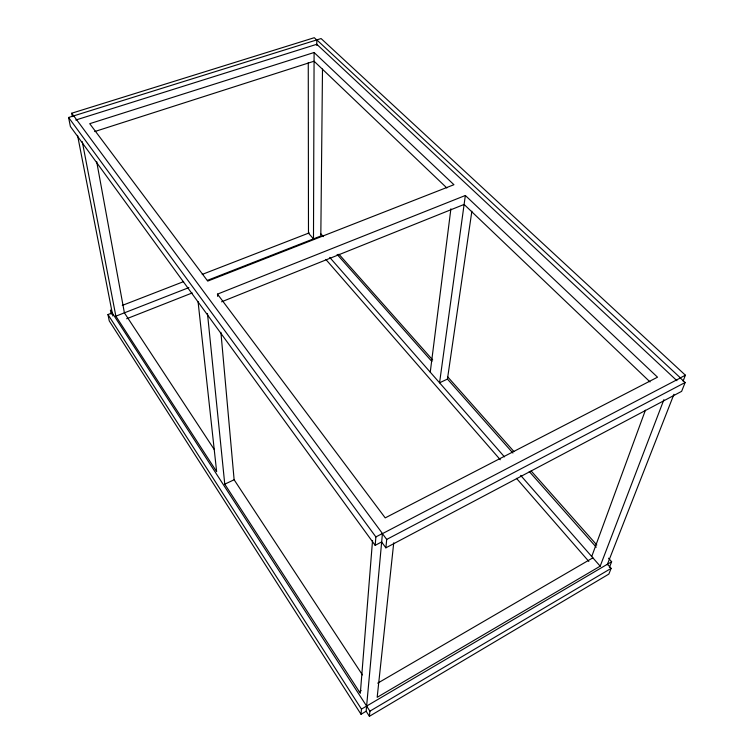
<?xml version="1.0" encoding="UTF-8"?>
<svg xmlns="http://www.w3.org/2000/svg" width="754" height="754" viewBox="0 0 754 754"><rect width="100%" height="100%" fill="white"/><g stroke="black" fill="none" stroke-linecap="round" stroke-linejoin="round"><path stroke-width="1.13" d="M314.098 52.507L453.936 184.711L207.718 281.101L89.717 123.684L314.098 52.507L313.485 238.877L308.48 233.156L308.263 62.714M316.784 45.513L316.821 39.896L680.372 377.839L685.414 375.209L321.091 38.558L68.586 117.473L70.386 126.493L375.172 545.34L381.665 541.928M322.495 69.057L320.818 236.002L207.463 280.347M372.533 540.561L360.327 693.294L224.767 484.172L207.482 313.56M73.741 115.862L382.438 533.502L366.142 711.248L361.025 714.274L361.458 709.128L107.982 314.541L112.233 312.882M375.172 545.34L375.878 536.933L68.586 117.473M607.46 564.199L611.126 568.365L608.855 574.077L369.403 716.3L369.903 711.163L110.404 310.064L111.234 314.277M385.878 547.828L386.698 539.43L382.429 533.653L680.315 377.999L685.15 382.495L681.625 391.354L385.878 547.828L381.656 542.069M393.739 542.814L377.17 697.318L600.184 566.169L663.906 399.648M430.251 372.174L450.892 208.82M217.68 296.379L217.482 294.126L465.341 195.493L439.563 382.796L447.442 379.073L471.863 211.205M591.73 556.509L645.415 410.185M607.224 564.784L673.925 394.314M609.373 567.47L611.645 561.73L608.516 558.205M683.077 381.119L685.414 375.209M369.903 711.163L611.126 568.365M361.458 709.128L611.645 561.73M359.29 691.691L361.157 690.607M377.697 683.171L592.889 557.837M386.698 539.43L685.15 382.495M375.878 536.933L382.438 533.502M224.767 484.172L234.126 479.751L220.913 332.373M221.572 301.817L464.115 204.438L650.042 381.929M126.653 318.763L192.204 292.957M82.29 141.677L115.862 316.171L188.886 287.613M122.271 305.427L183.608 281.619M202.232 274.399L309.263 232.882M94.712 131.554L314.069 61.215L446.849 187.963M75.749 120.037L316.793 44.279L676.913 380.685M72.365 116.606L71.705 113.232L314.286 37.7L316.821 40.047M465.341 195.493L657.516 377.188L385.219 517.875L217.482 294.126M320.968 233.966L323.315 236.605M338.942 254.23L432.702 359.96M447.556 376.698L513.974 451.599M531.165 470.977L596.8 544.991M337.132 254.428L431.891 361.496M447.442 379.073L512.89 453.022M529.251 471.504L596.254 547.216M329.724 257.406L504.445 456.867M520.665 475.388L600.184 566.169M325.832 259.423L500.298 459.752M516.462 478.319L588.836 561.419M71.705 113.232L73.769 116.031M214.306 449.601L124.391 312.835L96.653 161.516M234.126 479.751L362.457 674.943M115.862 316.171L216.643 471.646L198.057 301.581M366.142 711.248L369.403 716.3M361.025 714.274L109.245 320.855L107.982 314.541M77.549 135.343L112.846 316.039"/></g></svg>
